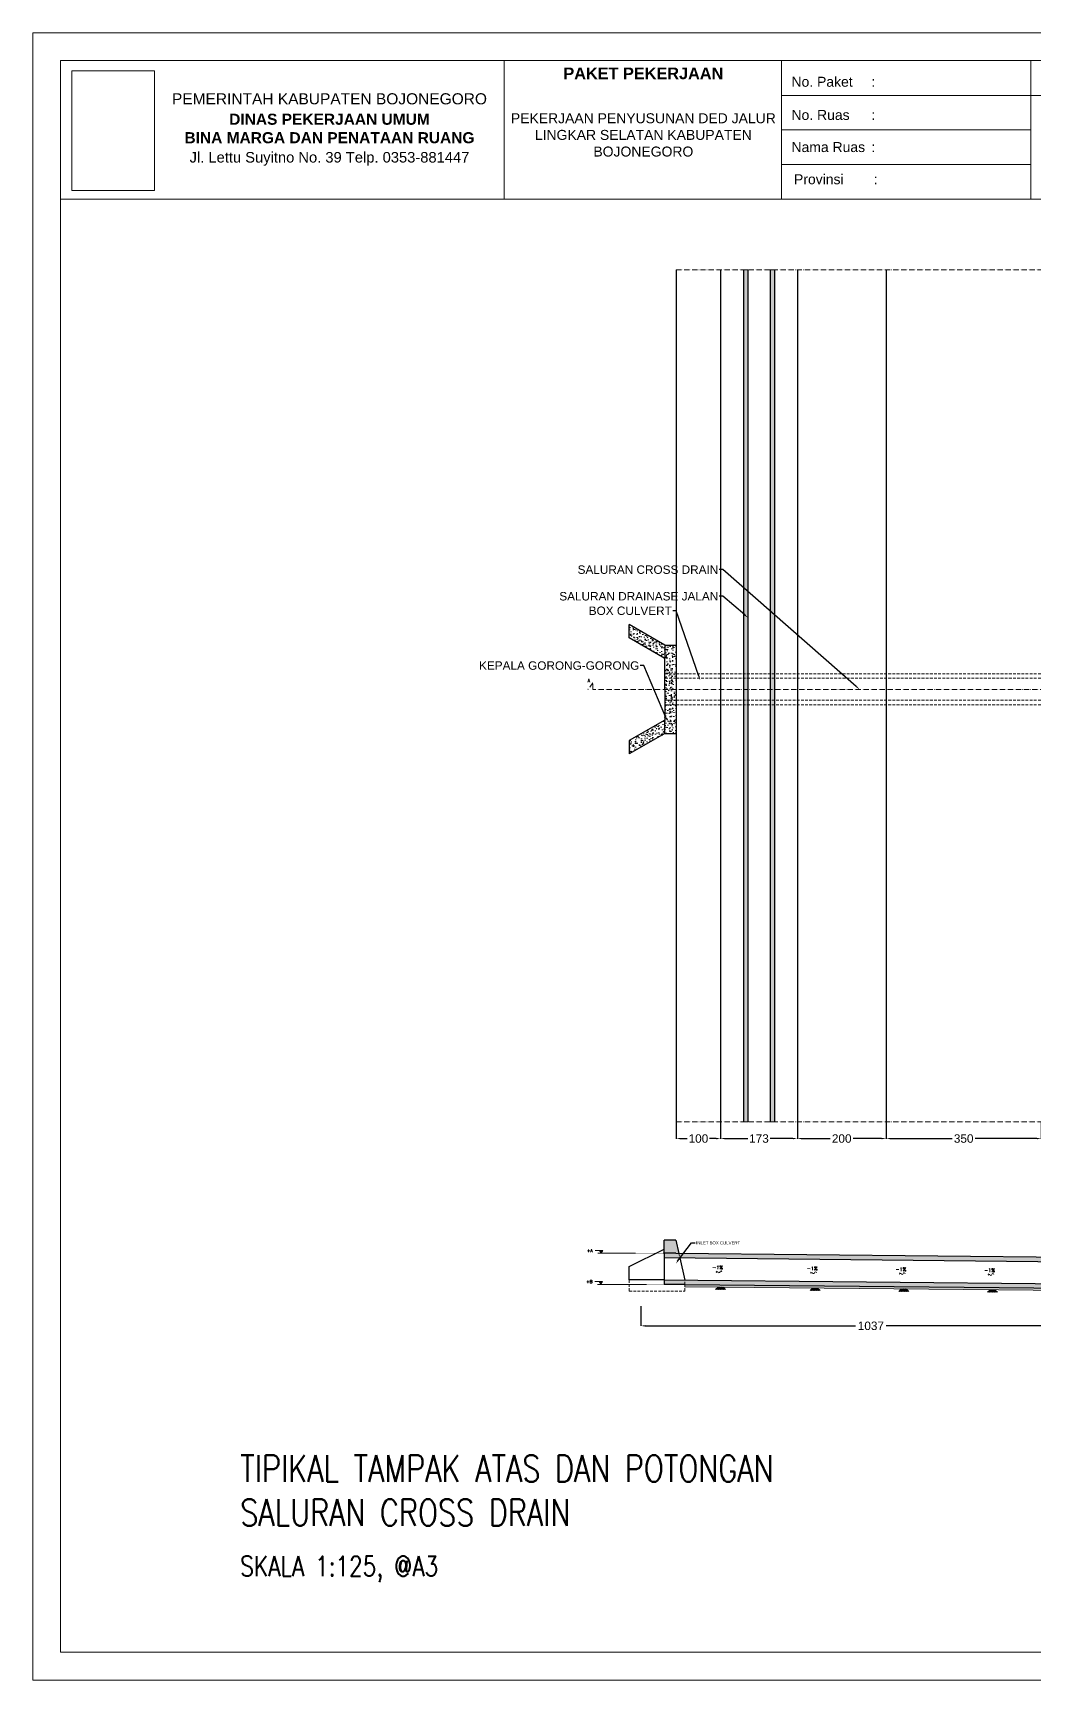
# Model space of a CAD drawing. Header units: metres. Extents: x 5841 to 11304, y 2118 to 7815.
# Drawn here: x 5841 to 8096, y 4102 to 7815 of the extents above; entities that cross this region are included whole.
import ezdxf
from ezdxf import colors
from ezdxf.entities.mleader import LeaderData, LeaderLine
from ezdxf.math import Vec2, Vec3

# ---------------------------------------------------------------- set-up
doc = ezdxf.new("R2010")
doc.units = ezdxf.units.M
doc.linetypes.add('ACAD_ISO10W100', pattern=[18, 12, -3, 0, -3])
doc.linetypes.add('DASHED2', pattern=[0.375, 0.25, -0.125])
doc.layers.add('0_Text', color=18, linetype='Continuous', lineweight=9, true_color=0x000000)
for name, color, linetype, lineweight in [('1_Dimensi', 7, 'Continuous', 9), ('D_Garis Arsir', 9, 'Continuous', 9), ('D_Garis Potongan', 101, 'ACAD_ISO10W100', 9), ('D_Garis Tak Tampak', 8, 'DASHED2', 9), ('D_Garis Tampak', 150, 'Continuous', 30), ('DIM200', 4, 'Continuous', 18), ('G-ANNO-TTLB', 250, 'Continuous', 9), ('GRS-ARSIR (HATCH)', 8, 'Continuous', 9)]:
    doc.layers.add(name, color=color, linetype=linetype, lineweight=lineweight)
doc.styles.add('DIM200', font='romans_IV50.ttf', dxfattribs={"width": 0.8, "height": 500})
doc.styles.get("Standard").update_dxf_attribs({"font": 'arial.ttf'})
doc.dimstyles.get("Standard").update_dxf_attribs({"dimtxt": 0.18, "dimasz": 0.18, "dimexe": 0.18, "dimexo": 0.0625, "dimgap": 0.09, "dimtad": 0, "dimtih": 1, "dimtoh": 1, "dimdec": 4, "dimzin": 0, "dimdsep": 46, "dimtxsty": 'Standard', "dimcen": 0.09, "dimadec": 0, "dimazin": 0, "dimtfac": 1, "dimtdec": 4, "dimtofl": 0, "dimtmove": 0, "dimatfit": 3, "dimfxl": 1, "dimtolj": 1, "dimtzin": 0, "dimarcsym": 0})
picture_1 = doc.add_image_def('image1.jpg', size_in_pixel=(657, 950))
pattern_1 = [(50, (-2155.766, -4475.943), (17.931505, -1.568803), [1.875, -20.625]), (355, (-2155.766, -4475.943), (-3.468783, 18.804803), [1.5, -16.5]), (100.45144, (-2154.272, -4476.074), (14.462721, 17.236), [1.593505, -17.528553]), (46.1842, (-2155.766, -4470.943), (26.681033, -4.137982), [2.8125, -30.9375]), (96.63564, (-2153.543, -4471.288), (23.36655, 24.352965), [2.39026, -26.292844]), (351.18416, (-2155.766, -4470.943), (23.36655, 24.352965), [2.25, -24.75]), (21, (-2153.266, -4472.193), (14.922676, -10.065472), [1.875, -20.625]), (326, (-2153.266, -4472.193), (6.082883, 18.128751), [1.5, -16.5]), (71.45144, (-2152.023, -4473.032), (21.00556, 8.063279), [1.593505, -17.528553]), (37.5, (-2155.7664, -4475.9435), (0.3039964, 8.3223463), [0, -16.3, 0, -16.75, 0, -16.5625]), (7.5, (-2155.766, -4475.9435), (6.5767384, 9.860293), [0, -9.55, 0, -15.925, 0, -6.3125]), (327.5, (-2161.3414, -4475.9435), (13.345561, -0.5638718), [0, -6.25, 0, -19.5, 0, -25.875]), (317.5, (-2163.841, -4475.943), (14.579654, 2.502625), [0, -8.125, 0, -12.95, 0, -18.375])]

# ---------------------------------------------------------------- blocks, each defined once
blk = doc.blocks.new('SBS003')
for p, q in [((-8.8, 0), (-10, 0.7)), ((-10, -0.7), (-8.8, 0)), ((-8, 0), (-8.8, 0))]:
    blk.add_line(p, q)
blk.add_lwpolyline([(0, 0, 0, 1.18, 0), (-2.4, 0, 0, 0, 0), (-3.5, 0, 0, 0, 0)], format="xyseb")
for centre, radius, start, end in [((-6.8, 0.3), 1.25, 195.3069, 348.3436), ((-4.5, 0), 1.07, 359.6105, 176.2308)]:
    blk.add_arc(centre, radius, start, end)
blk = doc.blocks.new('*D57')
at = {"layer": 'Defpoints', "color": 0, "transparency": 16777216}
for p in [(7291.1, 5360.4), (7391.1, 5360.4), (7391.1, 5322.5)]:
    blk.add_point(p, dxfattribs=at)
at = {"layer": 'DIM200', "color": 0, "lineweight": -2, "transparency": 16777216}
for p, q in [((7291.1, 5360.3), (7291.1, 5322.3)), ((7391.1, 5360.3), (7391.1, 5322.3)), ((7301.1, 5322.5), (7316, 5322.5)), ((7381.1, 5322.5), (7366.2, 5322.5))]:
    blk.add_line(p, q, dxfattribs=at)
at = {"layer": 'DIM200', "color": 0, "transparency": 16777216}
for points in [[(7301.1, 5324.2), (7301.1, 5320.8), (7291.1, 5322.5)], [(7381.1, 5324.2), (7381.1, 5320.8), (7391.1, 5322.5)]]:
    blk.add_solid(points, dxfattribs=at)
at = {"layer": 'DIM200', "color": 0, "transparency": 16777216, "insert": (7341.1, 5322.5), "char_height": 19, "attachment_point": 5}
blk.add_mtext('\\A1;100', dxfattribs=at)
blk = doc.blocks.new('*D58')
at = {"layer": 'Defpoints', "color": 0, "transparency": 16777216}
for p in [(7391.1, 5360.4), (7564.1, 5360.4), (7564.1, 5322.5)]:
    blk.add_point(p, dxfattribs=at)
at = {"layer": 'DIM200', "color": 0, "lineweight": -2, "transparency": 16777216}
for p, q in [((7391.1, 5360.3), (7391.1, 5322.3)), ((7564.1, 5360.3), (7564.1, 5322.3)), ((7401.1, 5322.5), (7452.5, 5322.5)), ((7554.1, 5322.5), (7502.7, 5322.5))]:
    blk.add_line(p, q, dxfattribs=at)
at = {"layer": 'DIM200', "color": 0, "transparency": 16777216}
for points in [[(7401.1, 5324.2), (7401.1, 5320.9), (7391.1, 5322.5)], [(7554.1, 5324.2), (7554.1, 5320.9), (7564.1, 5322.5)]]:
    blk.add_solid(points, dxfattribs=at)
at = {"layer": 'DIM200', "color": 0, "transparency": 16777216, "insert": (7477.6, 5322.5), "char_height": 19, "attachment_point": 5}
blk.add_mtext('\\A1;173', dxfattribs=at)
blk = doc.blocks.new('*D59')
at = {"layer": 'Defpoints', "color": 0, "transparency": 16777216}
for p in [(7564.1, 5360.4), (7764.1, 5360.4), (7764.1, 5322.5)]:
    blk.add_point(p, dxfattribs=at)
at = {"layer": 'DIM200', "color": 0, "lineweight": -2, "transparency": 16777216}
for p, q in [((7564.1, 5360.3), (7564.1, 5322.3)), ((7764.1, 5360.3), (7764.1, 5322.3)), ((7574.1, 5322.5), (7638, 5322.5)), ((7754.1, 5322.5), (7690.2, 5322.5))]:
    blk.add_line(p, q, dxfattribs=at)
at = {"layer": 'DIM200', "color": 0, "transparency": 16777216}
for points in [[(7574.1, 5324.2), (7574.1, 5320.9), (7564.1, 5322.5)], [(7754.1, 5324.2), (7754.1, 5320.9), (7764.1, 5322.5)]]:
    blk.add_solid(points, dxfattribs=at)
at = {"layer": 'DIM200', "color": 0, "transparency": 16777216, "insert": (7664.1, 5322.5), "char_height": 19, "attachment_point": 5}
blk.add_mtext('\\A1;200', dxfattribs=at)
blk = doc.blocks.new('*D60')
at = {"layer": 'Defpoints', "color": 0, "transparency": 16777216}
for p in [(7764.1, 5360.4), (8114.1, 5360.4), (8114.1, 5322.5)]:
    blk.add_point(p, dxfattribs=at)
at = {"layer": 'DIM200', "color": 0, "lineweight": -2, "transparency": 16777216}
for p, q in [((7764.1, 5360.3), (7764.1, 5322.3)), ((8114.1, 5360.3), (8114.1, 5322.3)), ((7774.1, 5322.5), (7913.2, 5322.5)), ((8104.1, 5322.5), (7965.1, 5322.5))]:
    blk.add_line(p, q, dxfattribs=at)
at = {"layer": 'DIM200', "color": 0, "transparency": 16777216}
for points in [[(7774.1, 5324.2), (7774.1, 5320.9), (7764.1, 5322.5)], [(8104.1, 5324.2), (8104.1, 5320.9), (8114.1, 5322.5)]]:
    blk.add_solid(points, dxfattribs=at)
at = {"layer": 'DIM200', "color": 0, "transparency": 16777216, "insert": (7939.1, 5322.5), "char_height": 19, "attachment_point": 5}
blk.add_mtext('\\A1;350', dxfattribs=at)
blk = doc.blocks.new('*D69')
at = {"layer": 'Defpoints', "color": 0, "transparency": 16777216}
for p in [(7211.2, 4944.8), (8248.5, 4963.1), (7211.2, 4900.4)]:
    blk.add_point(p, dxfattribs=at)
at = {"layer": 'DIM200', "color": 0, "lineweight": -2, "transparency": 16777216}
for p, q in [((7211.2, 4944.7), (7211.2, 4900.2)), ((8248.5, 4963.1), (8248.5, 4900.2)), ((7221.2, 4900.4), (7695.4, 4900.4)), ((8238.5, 4900.4), (7764.3, 4900.4))]:
    blk.add_line(p, q, dxfattribs=at)
at = {"layer": 'DIM200', "color": 0, "transparency": 16777216}
for points in [[(7221.2, 4902.1), (7221.2, 4898.7), (7211.2, 4900.4)], [(8238.5, 4902.1), (8238.5, 4898.7), (8248.5, 4900.4)]]:
    blk.add_solid(points, dxfattribs=at)
at = {"layer": 'DIM200', "color": 0, "transparency": 16777216, "insert": (7729.9, 4900.4), "char_height": 19, "attachment_point": 5}
blk.add_mtext('\\A1;1037', dxfattribs=at)

msp = doc.modelspace()

# ---------------------------------------------------------------- hatches: boundary and pattern name
at = {"layer": '1_Dimensi', "ltscale": 5}
h = msp.add_hatch(color=256, dxfattribs=at)
h.dxf.hatch_style = 1
h.paths.add_polyline_path([(7118.2, 5070.3), (7125.4, 5070.3), (7121.8, 5064)])
h = msp.add_hatch(color=256, dxfattribs=at)
h.dxf.hatch_style = 1
h.paths.add_polyline_path([(7117.6, 5000.3), (7124.8, 5000.3), (7121.2, 4994)])
at = {"layer": 'GRS-ARSIR (HATCH)'}
h = msp.add_hatch(dxfattribs=at)
h.set_pattern_fill('AR-CONC', color=256, scale=2.5)
h.set_pattern_definition(pattern_1)
h.paths.add_polyline_path([(7452.6, 6300.4), (7442.6, 6300.4), (7442.6, 5360.4), (7452.6, 5360.4)])
h.paths.add_polyline_path([(7512.6, 6300.4), (7502.6, 6300.4), (7502.6, 5360.4), (7512.6, 5360.4)])
h.paths.add_polyline_path([(7452.6, 7280.4), (7442.6, 7280.4), (7442.6, 6564), (7452.6, 6555.2)])
h.paths.add_polyline_path([(7512.6, 7280.4), (7502.6, 7280.4), (7502.6, 6511.5), (7512.6, 6502.7)])
h.paths.add_polyline_path([(7452.6, 6555.2), (7442.6, 6564), (7442.6, 6370.4), (7452.6, 6370.4)])
h.paths.add_polyline_path([(7512.6, 6502.7), (7502.6, 6511.5), (7502.6, 6370.4), (7512.6, 6370.4)])
h.paths.add_polyline_path([(7452.6, 6360.4), (7442.6, 6360.4), (7442.6, 6334.9), (7452.6, 6334.9)])
h.paths.add_polyline_path([(7452.6, 6370.4), (7442.6, 6370.4), (7442.6, 6360.4), (7452.6, 6360.4)])
h.paths.add_polyline_path([(7452.6, 6334.9), (7442.6, 6334.9), (7442.6, 6310.4), (7452.6, 6310.4)])
h.paths.add_polyline_path([(7452.6, 6310.4), (7442.6, 6310.4), (7442.6, 6300.4), (7452.6, 6300.4)])
h.paths.add_polyline_path([(7512.6, 6334.9), (7502.6, 6334.9), (7502.6, 6310.4), (7512.6, 6310.4)])
h.paths.add_polyline_path([(7512.6, 6310.4), (7502.6, 6310.4), (7502.6, 6300.4), (7512.6, 6300.4)])
h.paths.add_polyline_path([(7512.6, 6360.4), (7502.6, 6360.4), (7502.6, 6334.9), (7512.6, 6334.9)])
h.paths.add_polyline_path([(7512.6, 6370.4), (7502.6, 6370.4), (7502.6, 6360.4), (7512.6, 6360.4)])
h = msp.add_hatch(dxfattribs=at)
h.set_pattern_fill('AR-CONC', color=256, scale=2.5)
h.set_pattern_definition(pattern_1)
h.paths.add_polyline_path([(7185.1, 6480.9), (7185.1, 6450.9), (7265.1, 6404.9), (7265.1, 6434.9)])
h.paths.add_polyline_path([(7291.1, 6434.9), (7265.1, 6434.9), (7265.1, 6404.9), (7265.1, 6370.4), (7291.1, 6370.4)])
h.paths.add_polyline_path([(7291.1, 6370.4), (7265.1, 6370.4), (7265.1, 6360.4), (7291.1, 6360.4)])
h.paths.add_polyline_path([(7291.1, 6360.4), (7265.1, 6360.4), (7265.1, 6334.9), (7291.1, 6334.9)])
h.paths.add_polyline_path([(7291.1, 6334.9), (7265.1, 6334.9), (7265.1, 6310.4), (7291.1, 6310.4)])
h.paths.add_polyline_path([(7291.1, 6310.4), (7265.1, 6310.4), (7265.1, 6300.4), (7291.1, 6300.4)])
h.paths.add_polyline_path([(7291.1, 6300.4), (7265.1, 6300.4), (7265.1, 6265.4), (7265.1, 6235.4), (7291.1, 6235.4)])
h.paths.add_polyline_path([(7265.1, 6265.4), (7185.1, 6219.4), (7185.1, 6189.4), (7265.1, 6235.4)])
h = msp.add_hatch(dxfattribs=at)
h.set_pattern_fill('AR-CONC', color=256)
h.set_pattern_definition([(50, (-2155.7664, -4475.9435), (7.1726018, -0.6275213), [0.75, -8.25]), (355, (-2155.7664, -4475.9435), (-1.3875133, 7.5219213), [0.6, -6.6]), (100.451444, (-2155.169, -4475.996), (5.7850885, 6.8944), [0.637402, -7.011421]), (46.1842, (-2155.766, -4473.9435), (10.6724133, -1.655193), [1.125, -12.375]), (96.635635, (-2154.877, -4474.081), (9.3466195, 9.741186), [0.9561034, -10.517138]), (351.18416, (-2155.766, -4473.943), (9.3466195, 9.741186), [0.9, -9.9]), (21, (-2154.7664, -4474.4435), (5.9690705, -4.026189), [0.75, -8.25]), (326, (-2154.7664, -4474.4435), (2.4331533, 7.2515005), [0.6, -6.6]), (71.451445, (-2154.269, -4474.779), (8.4022238, 3.2253115), [0.637402, -7.011421]), (37.5, (-2155.7664, -4475.9435), (0.12159855, 3.32893854), [0, -6.52, 0, -6.7, 0, -6.625]), (7.5, (-2155.7664, -4475.9435), (2.6306954, 3.9441171), [0, -3.82, 0, -6.37, 0, -2.525]), (327.5, (-2157.9964, -4475.9435), (5.33822436, -0.2255487), [0, -2.5, 0, -7.8, 0, -10.35]), (317.5, (-2158.9964, -4475.9435), (5.8318617, 1.0010498), [0, -3.25, 0, -5.18, 0, -7.35])])
h.paths.add_polyline_path([(7310.1, 5003.7), (7264.2, 5004.2), (7264.1, 4993.9), (7310.1, 4993.7)])
h.paths.add_polyline_path([(7310.1, 5003.7), (7310.1, 4993.7), (8184.4, 4985), (8181, 4990.7), (8188.2, 4990.7), (8184.9, 4985), (8248.5, 4984.3), (8248.5, 4994.3)])
h.paths.add_polyline_path([(8184.4, 5055), (7307.7, 5063.7), (7300.1, 5053.8), (8248.5, 5044.3), (8248.5, 5054.3), (8184.6, 5054.3), (8184.6, 5054.5)])
h.paths.add_polyline_path([(7296.8, 5063.8), (7290.1, 5063.9), (7264.1, 5063.9), (7264.1, 5054.2), (7299, 5053.8)])
h.paths.add_polyline_path([(7307.7, 5063.7), (7296.8, 5063.8), (7299, 5053.8), (7300.1, 5053.8)])
h.paths.add_polyline_path([(7290.1, 5093.9), (7264.1, 5093.9), (7264.1, 5063.9), (7290.1, 5063.9), (7296.8, 5063.8)])
h.paths.add_polyline_path([(8150.5, 4985.2), (8167.3, 4985.2), (8167.3, 4995.7), (8150.5, 4995.7)], flags=25)
h.paths.add_polyline_path([(8439.7, 4984.1), (8456.2, 4984.1), (8456.2, 4994.6), (8439.7, 4994.6)], flags=9)
h.paths.add_polyline_path([(8583.5, 5014.1), (8611.4, 5013.6), (8611.7, 5025.6), (8583.7, 5026.1)], flags=9)
h.paths.add_polyline_path([(8383.5, 5016.1), (8411.5, 5015.6), (8411.7, 5027.6), (8383.7, 5028.1)], flags=9)
h.paths.add_polyline_path([(8630.3, 4979), (8650.2, 4979), (8650.2, 4990.9), (8630.3, 4990.9)], flags=9)
h = msp.add_hatch(dxfattribs=at)
h.set_pattern_fill('AR-SAND', color=256, scale=0.1)
h.set_pattern_definition([(37.5, (-759818.9632, -9703029.916), (-0.1600031296, 4.8941323733), [0, -3.8608, 0, -4.318, 0, -4.1275]), (7.5, (-759818.963, -9703029.916), (4.4952328314, 7.1682510057), [0, -2.0828, 0, -3.4798, 0, -1.3335]), (327.5, (-759822.0874, -9703029.916), (7.9099237024, 0.0143718468), [0, -1.27, 0, -4.572, 0, -5.969]), (317.5, (-759822.0874, -9703029.916), (7.6355645247, 2.2292932326), [0, -0.635, 0, -2.9972, 0, -3.429])])
h.paths.add_polyline_path([(7310.1, 4993.7), (7310.1, 4988.9), (8248.5, 4979.3), (8248.5, 4984.3)])
h.paths.add_polyline_path([(8358.5, 4963.1), (8248.5, 4963.1), (8248.5, 4958.1), (8358.5, 4958.1)])
h.paths.add_polyline_path([(8358.5, 4983.2), (8358.5, 4978.2), (8731.4, 4974.5), (8731.4, 4977.5), (8731.4, 4979.5)])
h.paths.add_polyline_path([(8841.4, 4957.5), (8731.4, 4957.5), (8731.4, 4952.5), (8841.4, 4952.5)])
h.paths.add_polyline_path([(8841.4, 4978.4), (8841.4, 4973.4), (9773.1, 4963.9), (9773.2, 4969.1)])

# ---------------------------------------------------------------- linework, layer by layer
at = {"layer": '1_Dimensi'}
for p, q in [((7125.4, 5070.3), (7108.3, 5070.3)), ((7121.8, 5064), (7118.2, 5070.3)), ((7121.8, 5064), (7125.4, 5070.3)), ((7124.8, 5000.3), (7107.7, 5000.3)), ((7121.2, 4994), (7117.6, 5000.3)), ((7121.2, 4994), (7124.8, 5000.3))]:
    msp.add_line(p, q, dxfattribs=at)
at = {"layer": 'D_Garis Arsir'}
for p, q in [((7310.1, 4988.7, 32), (8248.5, 4979.3, 32)), ((7379.8, 4982.2, 32), (7385.4, 4987.9, 32)), ((7381.4, 4982.2, 32), (7386.2, 4987.1, 32)), ((7383, 4982.2, 32), (7387, 4986.3, 32)), ((7384.6, 4982.2, 32), (7387.8, 4985.5, 32)), ((7385.4, 4987.9, 32), (7391.1, 4982.2, 32)), ((7386.2, 4982.2, 32), (7388.6, 4984.7, 32)), ((7387, 4987.9, 32), (7391.9, 4983, 32)), ((7387.8, 4982.2, 32), (7389.4, 4983.9, 32)), ((7388.6, 4987.9, 32), (7392.7, 4983.8, 32)), ((7389.4, 4982.2, 32), (7390.2, 4983.1, 32)), ((7390.2, 4987.9, 32), (7393.4, 4984.6, 32)), ((7391.1, 4982.2, 32), (7396.7, 4987.9, 32)), ((7391.8, 4987.9, 32), (7394.2, 4985.4, 32)), ((7392.7, 4982.2, 32), (7397.5, 4987.1, 32)), ((7393.4, 4987.9, 32), (7395, 4986.2, 32)), ((7394.2, 4982.2, 32), (7398.3, 4986.3, 32)), ((7395, 4987.9, 32), (7395.8, 4987, 32)), ((7395.8, 4982.2, 32), (7399.1, 4985.5, 32)), ((7396.7, 4987.9, 32), (7402.3, 4982.2, 32)), ((7397.4, 4982.2, 32), (7399.9, 4984.7, 32)), ((7399, 4982.2, 32), (7400.7, 4983.9, 32)), ((7400.6, 4982.2, 32), (7401.5, 4983.1, 32)), ((7592.9, 4980.1, 32), (7598.5, 4985.7, 32)), ((7594.5, 4980.1, 32), (7599.3, 4984.9, 32)), ((7596.1, 4980.1, 32), (7600.1, 4984.1, 32)), ((7597.7, 4980.1, 32), (7600.9, 4983.3, 32)), ((7598.5, 4985.7, 32), (7604.1, 4980.1, 32)), ((7599.3, 4980.1, 32), (7601.7, 4982.5, 32)), ((7600.1, 4985.7, 32), (7604.9, 4980.9, 32)), ((7600.8, 4980.1, 32), (7602.5, 4981.7, 32)), ((7601.7, 4985.7, 32), (7605.7, 4981.7, 32)), ((7602.4, 4980.1, 32), (7603.3, 4980.9, 32)), ((7603.3, 4985.7, 32), (7606.5, 4982.5, 32)), ((7604.1, 4980.1, 32), (7609.8, 4985.7, 32)), ((7604.9, 4985.7, 32), (7607.3, 4983.3, 32)), ((7605.7, 4980.1, 32), (7610.6, 4984.9, 32)), ((7606.5, 4985.7, 32), (7608.1, 4984.1, 32)), ((7607.3, 4980.1, 32), (7611.4, 4984.1, 32)), ((7608.1, 4985.7, 32), (7608.9, 4984.9, 32)), ((7608.9, 4980.1, 32), (7612.2, 4983.3, 32)), ((7609.8, 4985.7, 32), (7615.4, 4980.1, 32)), ((7610.5, 4980.1, 32), (7613, 4982.5, 32)), ((7612.1, 4980.1, 32), (7613.7, 4981.7, 32)), ((7613.7, 4980.1, 32), (7614.5, 4980.9, 32)), ((7792.9, 4978.1, 32), (7798.5, 4983.7, 32)), ((7794.5, 4978.1, 32), (7799.3, 4982.9, 32)), ((7796.1, 4978.1, 32), (7800.1, 4982.1, 32)), ((7797.7, 4978.1, 32), (7800.9, 4981.3, 32)), ((7798.5, 4983.7, 32), (7804.1, 4978.1, 32)), ((7799.2, 4978.1, 32), (7801.7, 4980.5, 32)), ((7800.1, 4983.7, 32), (7804.9, 4978.9, 32)), ((7800.8, 4978.1, 32), (7802.5, 4979.7, 32)), ((7801.7, 4983.7, 32), (7805.7, 4979.7, 32)), ((7802.4, 4978.1, 32), (7803.3, 4978.9, 32)), ((7803.3, 4983.7, 32), (7806.5, 4980.5, 32)), ((7804.1, 4978.1, 32), (7809.8, 4983.7, 32)), ((7804.9, 4983.7, 32), (7807.3, 4981.3, 32)), ((7805.7, 4978.1, 32), (7810.6, 4982.9, 32)), ((7806.5, 4983.7, 32), (7808.1, 4982.1, 32)), ((7807.3, 4978.1, 32), (7811.4, 4982.1, 32)), ((7808.1, 4983.7, 32), (7808.9, 4982.9, 32)), ((7808.9, 4978.1, 32), (7812.1, 4981.3, 32)), ((7809.8, 4983.7, 32), (7815.4, 4978.1, 32)), ((7810.5, 4978.1, 32), (7812.9, 4980.5, 32)), ((7812.1, 4978.1, 32), (7813.7, 4979.7, 32)), ((7813.7, 4978.1, 32), (7814.5, 4978.9, 32)), ((7992.9, 4976.1, 32), (7998.5, 4981.7, 32)), ((7994.5, 4976.1, 32), (7999.3, 4980.9, 32)), ((7996.1, 4976.1, 32), (8000.1, 4980.1, 32)), ((7997.6, 4976.1, 32), (8000.9, 4979.3, 32)), ((7998.5, 4981.7, 32), (8004.1, 4976.1, 32)), ((7999.2, 4976.1, 32), (8001.7, 4978.5, 32)), ((8000.1, 4981.7, 32), (8004.9, 4976.9, 32)), ((8000.8, 4976.1, 32), (8002.5, 4977.7, 32)), ((8001.7, 4981.7, 32), (8005.7, 4977.7, 32)), ((8002.4, 4976.1, 32), (8003.3, 4976.9, 32)), ((8003.3, 4981.7, 32), (8006.5, 4978.5, 32)), ((8004.1, 4976.1, 32), (8009.7, 4981.7, 32)), ((8004.9, 4981.7, 32), (8007.3, 4979.3, 32)), ((8005.7, 4976.1, 32), (8010.5, 4980.9, 32)), ((8006.5, 4981.7, 32), (8008.1, 4980.1, 32)), ((8007.3, 4976.1, 32), (8011.3, 4980.1, 32)), ((8008, 4981.7, 32), (8008.9, 4980.9, 32)), ((8008.9, 4976.1, 32), (8012.1, 4979.3, 32)), ((8009.7, 4981.7, 32), (8015.4, 4976.1, 32)), ((8010.5, 4976.1, 32), (8012.9, 4978.5, 32)), ((8012.1, 4976.1, 32), (8013.7, 4977.7, 32)), ((8013.7, 4976.1, 32), (8014.5, 4976.9, 32))]:
    msp.add_line(p, q, dxfattribs=at)
at = {"layer": 'D_Garis Potongan'}
for p, q in [((7291.1, 7280.4), (9787.1, 7280.4)), ((7103.3, 6349.9), (7091.7, 6334.5)), ((7103.3, 6334.9), (7103.3, 6349.9)), ((9969.5, 6334.9), (7103.3, 6334.9)), ((7291.1, 5360.4), (9787.1, 5360.4))]:
    msp.add_line(p, q, dxfattribs=at)
at = {"layer": 'D_Garis Tak Tampak', "ltscale": 25}
for p, q in [((7291.1, 6370.4), (7265.1, 6370.4)), ((7291.1, 6360.4), (7265.1, 6360.4)), ((7291.1, 6370.4), (9787.1, 6370.4)), ((7291.1, 6360.4), (9787.1, 6360.4)), ((7291.1, 6310.4), (7265.1, 6310.4)), ((7265.1, 6300.4), (7291.1, 6300.4)), ((7291.1, 6310.4), (9787.1, 6310.4)), ((7291.1, 6300.4), (9787.1, 6300.4)), ((7296.8, 5063.8, 32), (7299, 5053.8, 32)), ((7185.1, 5003.9), (7185.1, 4978.9)), ((7185.1, 4978.9), (7310.1, 4978.9, 32)), ((7310.1, 4993.7, 32), (7310.1, 5003.7, 32)), ((7310.1, 4978.9, 32), (7310.1, 4993.7, 32))]:
    msp.add_line(p, q, dxfattribs=at)
at = {"layer": 'D_Garis Tak Tampak'}
for p, q in [((7264.1, 5063.9, 32), (7114.5, 5063.9)), ((7263.4, 4993.9), (7113.9, 4993.9))]:
    msp.add_line(p, q, dxfattribs=at)
at = {"layer": 'D_Garis Tampak', "linetype": 'ByBlock', "ltscale": 15}
for p, q in [((7291.1, 7280.4), (7291.1, 5360.4)), ((7391.1, 7280.4), (7391.1, 5360.4)), ((7564.1, 7280.4), (7564.1, 5360.4)), ((7764.1, 7280.4), (7764.1, 5360.4))]:
    msp.add_line(p, q, dxfattribs=at)
at = {"layer": 'D_Garis Tampak'}
for p, q in [((7442.6, 7280.4), (7442.6, 5360.4)), ((7452.6, 7280.4), (7452.6, 5360.4)), ((7502.6, 7280.4), (7502.6, 5360.4)), ((7512.6, 7280.4), (7512.6, 5360.4)), ((7185.1, 6450.9), (7185.1, 6480.9)), ((7265.1, 6434.9), (7185.1, 6480.9)), ((7265.1, 6404.9), (7185.1, 6450.9)), ((7265.1, 6434.9), (7265.1, 6404.9)), ((7265.1, 6434.9), (7291.1, 6434.9)), ((7265.1, 6334.9), (7265.1, 6404.9)), ((7265.1, 6335.4), (7265.1, 6265.4)), ((7265.1, 6265.4), (7185.1, 6219.4)), ((7265.1, 6235.4), (7265.1, 6265.4)), ((7265.1, 6235.4), (7185.1, 6189.4)), ((7185.1, 6219.4), (7185.1, 6189.4)), ((7265.1, 6235.4), (7291.1, 6235.4)), ((7290.1, 5093.9, 32), (7264.1, 5093.9, 32)), ((7264.1, 5063.9, 32), (7264.1, 5093.9, 32)), ((7290.1, 5093.9, 32), (7296.8, 5063.8, 32)), ((7185.1, 5033.9), (7264.1, 5073.1, 32)), ((7290.1, 5063.9, 32), (7264.1, 5063.9, 32)), ((7264.1, 5063.9, 32), (7264.2, 5004.2, 32)), ((7264.1, 5054.2, 32), (8248.5, 5044.3, 32)), ((7290.1, 5063.9, 32), (8248.5, 5054.3, 32)), ((7299, 5053.8, 32), (7310.1, 5003.7, 32)), ((7185.1, 5003.9), (7185.1, 5033.9)), ((7264.2, 5004.2, 32), (7185.1, 5004.2)), ((7264.1, 5004.2, 32), (8248.5, 4994.3, 32)), ((7264.2, 5004.2, 32), (7264.1, 4993.9, 32)), ((7310.1, 4993.7, 32), (7264.1, 4993.9, 32)), ((7310.1, 4993.7, 32), (8248.5, 4984.3, 32))]:
    msp.add_line(p, q, dxfattribs=at)
at = {"layer": 'G-ANNO-TTLB'}
for p, q in [((11090.7, 7814.6), (5840.7, 7814.6)), ((5840.7, 7814.6), (5840.7, 4102.1)), ((11028.2, 7752.1), (5903.2, 7752.1)), ((5903.2, 7752.1), (5903.2, 4164.6)), ((6903.2, 7752.1), (6903.2, 7439.6)), ((7528.2, 7752.1), (7528.2, 7439.6)), ((8090.7, 7439.6), (8090.7, 7752.1)), ((8090.7, 7439.6), (8090.7, 7752.1)), ((7528.2, 7673.9), (8090.7, 7673.9)), ((8090.7, 7673.9), (9715.7, 7673.9)), ((7528.2, 7595.8), (8090.7, 7595.8)), ((7528.2, 7517.7), (8090.7, 7517.7)), ((5903.2, 7439.6), (11028.2, 7439.6)), ((5903.2, 4164.6), (11028.2, 4164.6)), ((5840.7, 4102.1), (11090.7, 4102.1))]:
    msp.add_line(p, q, dxfattribs=at)
at = {"layer": 'GRS-ARSIR (HATCH)'}
for p, q in [((7442.6, 7280.4), (7452.6, 7280.4)), ((7502.6, 7280.4), (7512.6, 7280.4)), ((7442.6, 5360.4), (7452.6, 5360.4)), ((7502.6, 5360.4), (7512.6, 5360.4))]:
    msp.add_line(p, q, dxfattribs=at)

# ---------------------------------------------------------------- block references
at = {"layer": 'D_Garis Arsir', "xscale": 2, "yscale": 2, "zscale": 2, "rotation": 358.5608654029}
for p in [(7400.9, 5021.8, 32), (7614, 5019.7, 32), (7814, 5017.7, 32), (8014, 5015.7, 32)]:
    msp.add_blockref('SBS003', p, dxfattribs=at)

# ---------------------------------------------------------------- texts
at = {"attachment_point": 1}
for s, width, insert, char_height in [('\\pxqc;{\\fArial|b1|i0|c0|p34;PAKET PEKERJAAN}', 622.588, (6905.6, 7736.6), 26.25), ('\\pxql;No. Paket^I:', 627.743, (7550.9, 7715.8), 22.5), ('\\pxqc;PEMERINTAH KABUPATEN BOJONEGORO', 787.98, (6115.3, 7678.6), 25), ('\\pxqc;{\\fArial|b1|i0|c0|p34;DINAS PEKERJAAN UMUM\\PBINA MARGA DAN PENATAAN RUANG}', 787.98, (6115.3, 7632.6), 25), ('\\pxqc;PEKERJAAN PENYUSUNAN DED JALUR LINGKAR SELATAN KABUPATEN BOJONEGORO', 622.588, (6905.6, 7633.5), 22.5), ('\\pxql;No. Ruas^I:', 627.743, (7550.9, 7641), 22.5), ('\\pxqc;Jl. Lettu Suyitno No. 39 Telp. 0353-881447', 787.98, (6115.3, 7546.2), 23.75), ('\\pxql;Nama Ruas^I:', 627.743, (7550.9, 7568.6), 22.5), ('\\pxql;Provinsi^I:', 627.743, (7556.6, 7496), 22.5)]:
    msp.add_mtext_dynamic_manual_height_columns(s, width=width, gutter_width=12.5, heights=[0], dxfattribs=dict(at, insert=insert, char_height=char_height))
at = {"layer": '0_Text', "extrusion": (0.000851762, -0.002139, 0.999997), "attachment_point": 5, "text_direction": (1, 1e-06, -0.000852), "style": 'DIM200'}
for s, insert, char_height, width in [('\\A1;\\pxql;TIPIKAL TAMPAK ATAS DAN POTONGAN \\PSALURAN CROSS DRAIN', (7776.9, 4529.3, -400.6), 59.649, 2937.551), ('\\A1;\\pxql;SKALA 1:125, @A3', (7409.7, 4351.9, -400.2), 44.737, 2203.163)]:
    msp.add_mtext(s, dxfattribs=dict(at, insert=insert, char_height=char_height, width=width))
at = {"layer": '1_Dimensi', "char_height": 7}
for s, width, insert, attachment_point in [('\\pxt9;{\\Fromans|c0;A}', 7.832, (7091.4, 6358.4), 1), ('\\pxt9;{\\Fromans|c0;+A}', 132.118, (7102.8, 5073.5), 3), ('\\pxt9;{\\Fromans|c0;+B}', 132.118, (7102.2, 5003.5), 3)]:
    msp.add_mtext_dynamic_manual_height_columns(s, width=width, gutter_width=0.5, heights=[0], dxfattribs=dict(at, insert=insert, attachment_point=attachment_point))
at = {"layer": 'DIM200', "lineweight": 9, "char_height": 8, "attachment_point": 1, "rotation": 359}
for insert in [(7372.6, 5036.2, 32), (7585.7, 5034, 32), (7785.7, 5032, 32), (7985.7, 5030, 32)]:
    msp.add_mtext_dynamic_manual_height_columns('{\\Fromand|c0;-1%}', width=36.333, gutter_width=12.5, heights=[0], dxfattribs=dict(at, insert=insert))

# ---------------------------------------------------------------- dimensions: what is measured, and where the dimension line sits
at = {"layer": 'DIM200'}
for base, p1, p2, override, picture, middle in [((7391.1, 5322.5), (7291.1, 5360.4), (7391.1, 5360.4), {"dimtxt": 19, "dimasz": 10, "dimgap": 5, "dimdec": 0}, '*D57', (7341.1, 5322.5)), ((7564.1, 5322.5), (7391.1, 5360.4), (7564.1, 5360.4), {"dimtxt": 19, "dimasz": 10, "dimgap": 5, "dimdec": 0}, '*D58', (7477.6, 5322.5)), ((7764.1, 5322.5), (7564.1, 5360.4), (7764.1, 5360.4), {"dimtxt": 19, "dimasz": 10, "dimgap": 5, "dimdec": 0}, '*D59', (7664.1, 5322.5)), ((8114.1, 5322.5), (7764.1, 5360.4), (8114.1, 5360.4), {"dimtxt": 19, "dimasz": 10, "dimgap": 5, "dimdec": 0}, '*D60', (7939.1, 5322.5)), ((7211.2, 4900.4, 32), (8248.5, 4963.1, 32), (7211.2, 4944.8, 32), {"dimtxt": 19, "dimasz": 10, "dimgap": 7, "dimdec": 0}, '*D69', (7729.9, 4900.4, 32))]:
    dim = msp.add_linear_dim(base=base, p1=p1, p2=p2, dimstyle='Standard', override=override, dxfattribs=at)
    dim.commit()
    dim.dimension.update_dxf_attribs({"geometry": picture, "text_midpoint": middle})

# ---------------------------------------------------------------- pictures from other files: only their frames are drawn
at = {"layer": 'D_Garis Arsir'}
image = msp.add_image(picture_1, insert=(5928.2, 7459.6), size_in_units=(186.6, 269.8), dxfattribs=at)
image.dxf.flags = 7

# ---------------------------------------------------------------- leaders
at = {"layer": 'DIM200', "lineweight": 9}
ml = msp.add_multileader_mtext('Standard', dxfattribs=at)
ml.set_content('SALURAN CROSS DRAIN', color=256)
ml.set_leader_properties()
ml.build(insert=Vec2(0, 0))
ml.multileader.update_dxf_attribs({"arrow_head_size": 10})
ctx = ml.context
ctx.base_point, ctx.char_height, ctx.arrow_head_size, ctx.plane_origin = Vec3(7070, 6604.9), 19, 10, Vec3(7704.5, 6334.9)
ctx.text_align_type = 2
notes = []
notes.append((ctx, [(0, (1, 1, 0), (7395.8, 6604.9), (-1, 0), 8, [(0, [(7704.5, 6334.9)], 0, [])])]))
ctx.mtext.insert, ctx.mtext.alignment, ctx.mtext.flow_direction = Vec3(7385.8, 6614.4), 3, 5
ml = msp.add_multileader_mtext('Standard', dxfattribs=at)
ml.set_content('SALURAN DRAINASE JALAN', color=256)
ml.set_leader_properties()
ml.build(insert=Vec2(0, 0))
ml.multileader.update_dxf_attribs({"arrow_head_size": 10})
ctx = ml.context
ctx.base_point, ctx.char_height, ctx.arrow_head_size, ctx.plane_origin = Vec3(7028.7, 6544.9), 19, 10, Vec3(7453.1, 6496.3)
ctx.text_align_type = 2
notes.append((ctx, [(0, (1, 1, 0), (7395.8, 6544.9), (-1, 0), 8, [(0, [(7453.1, 6496.3)], 0, [])])]))
ctx.mtext.insert, ctx.mtext.alignment, ctx.mtext.flow_direction = Vec3(7385.8, 6554.4), 3, 5
ml = msp.add_multileader_mtext('Standard', dxfattribs=at)
ml.set_content('BOX CULVERT', color=256)
ml.set_leader_properties()
ml.build(insert=Vec2(0, 0))
ml.multileader.update_dxf_attribs({"arrow_head_size": 10})
ctx = ml.context
ctx.base_point, ctx.char_height, ctx.arrow_head_size, ctx.plane_origin = Vec3(7094.3, 6512.2), 19, 10, Vec3(7345.2, 6355.5)
ctx.text_align_type = 2
notes.append((ctx, [(0, (1, 1, 0), (7291.1, 6512.2), (-1, 0), 8, [(0, [(7345.2, 6355.5)], 0, [])])]))
ctx.mtext.insert, ctx.mtext.alignment, ctx.mtext.flow_direction = Vec3(7281.1, 6521.7), 3, 5
ml = msp.add_multileader_mtext('Standard', dxfattribs=at)
ml.set_content('KEPALA GORONG-GORONG', color=256)
ml.set_leader_properties()
ml.build(insert=Vec2(0, 0))
ml.multileader.update_dxf_attribs({"arrow_head_size": 10})
ctx = ml.context
ctx.base_point, ctx.char_height, ctx.arrow_head_size, ctx.plane_origin = Vec3(6848.1, 6388.7), 19, 10, Vec3(7271.9, 6262.1)
ctx.text_align_type = 2
notes.append((ctx, [(0, (1, 1, 0), (7217.8, 6388.7), (-1, 0), 8, [(0, [(7271.9, 6262.1)], 0, [])])]))
ctx.mtext.insert, ctx.mtext.alignment, ctx.mtext.flow_direction = Vec3(7207.8, 6398.2), 3, 5
ml = msp.add_multileader_mtext('Standard', dxfattribs=at)
ml.set_content('INLET BOX CULVERT', color=256)
ml.set_leader_properties()
ml.build(insert=Vec2(0, 0))
ml.multileader.update_dxf_attribs({"arrow_head_size": 7})
ctx = ml.context
ctx.base_point, ctx.char_height, ctx.arrow_head_size, ctx.plane_origin = Vec3(7333.8, 5087.4, 32), 7, 7, Vec3(7289.9, 5040.4, 32)
notes.append((ctx, [(0, (1, 1, 0), (7325.8, 5087.4, 32), (1, 0), 8, [(0, [(7289.9, 5040.4, 32)], 0, [])])]))
ctx.mtext.insert, ctx.mtext.width, ctx.mtext.defined_height, ctx.mtext.flow_direction = Vec3(7335.8, 5090.9, 32), 187.788, 13.7, 5
for ctx, leaders in notes:
    for number, flags, end, landing, length, lines in leaders:
        leader = LeaderData()
        leader.index, (leader.has_last_leader_line, leader.has_dogleg_vector, leader.attachment_direction) = number, flags
        leader.last_leader_point, leader.dogleg_vector, leader.dogleg_length = Vec3(end), Vec3(landing), length
        for number, points, colour, breaks in lines:
            line = LeaderLine()
            line.index, line.vertices, line.color, line.breaks = number, Vec3.list(points), colors.encode_raw_color(colour), breaks
            leader.lines.append(line)
        ctx.leaders.append(leader)

doc.saveas('drawing.dxf')
